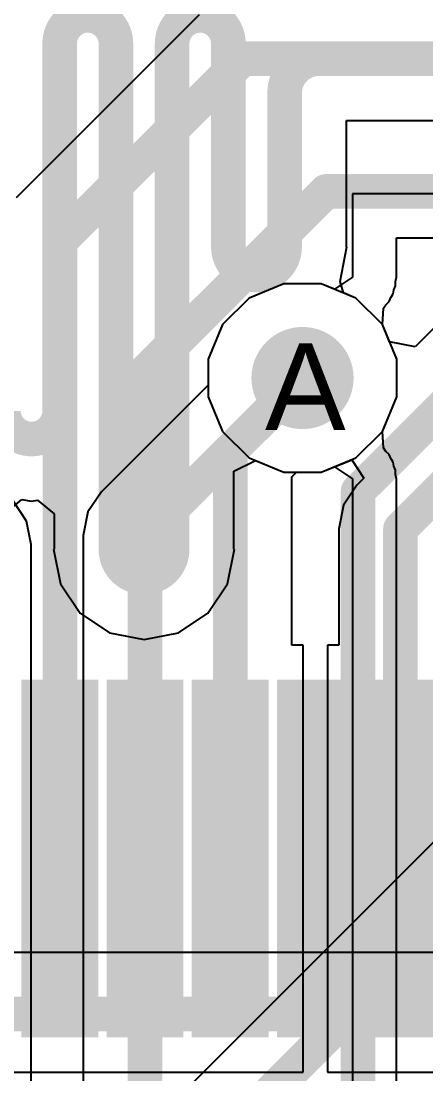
# Model space of a CAD drawing. Header units: inches. Extents: x 0 to 5271, y 0 to 5417.
# Drawn here: x 55.31 to 57.68, y 70.91 to 77.1 of the extents above; entities that cross this region are included whole.
import ezdxf

# ---------------------------------------------------------------- set-up
doc = ezdxf.new("R2010")
doc.units = ezdxf.units.IN
for name, color, linetype in [('Bottom Layer', 5, 'Continuous'), ('Drill Drawing', 1, 'Continuous'), ('L2_GND1', 16, 'Continuous'), ('L3_SIG1', 76, 'Continuous'), ('L4_PWR', 90, 'Continuous'), ('L5_GND2', 156, 'Continuous'), ('L6_SIG2', 130, 'Continuous'), ('L7_GND3', 216, 'Continuous'), ('Top Layer', 1, 'Continuous'), ('Top Paste', 8, 'Continuous'), ('Top Solder', 216, 'Continuous'), ('Via Holes', 16, 'Continuous')]:
    doc.layers.add(name, color=color, linetype=linetype)
doc.styles.add('Arial', font='', dxfattribs={"height": 0.2})
doc.styles.get('Arial').set_extended_font_data('Arial')

# ---------------------------------------------------------------- blocks, each defined once
blk = doc.blocks.new('AS0B826_S78B_7H_23')
at = {"layer": 'Top Layer'}
for points in [[(-18.6749, 19.131), (-18.3249, 19.131), (-18.3249, 17.131), (-18.6749, 17.131)], [(-18.175, 19.131), (-17.825, 19.131), (-17.825, 17.131), (-18.175, 17.131)], [(-17.6749, 19.131), (-17.3249, 19.131), (-17.3249, 17.131), (-17.6749, 17.131)], [(-17.175, 19.131), (-16.825, 19.131), (-16.825, 17.131), (-17.175, 17.131)], [(-16.6752, 19.131), (-16.3252, 19.131), (-16.3252, 17.131), (-16.6752, 17.131)]]:
    blk.add_hatch(color=1, dxfattribs=at).paths.add_polyline_path(points)
at = {"layer": 'Top Paste'}
for points in [[(-18.6749, 19.131), (-18.3249, 19.131), (-18.3249, 17.131), (-18.6749, 17.131)], [(-18.175, 19.131), (-17.825, 19.131), (-17.825, 17.131), (-18.175, 17.131)], [(-17.6749, 19.131), (-17.3249, 19.131), (-17.3249, 17.131), (-17.6749, 17.131)], [(-17.175, 19.131), (-16.825, 19.131), (-16.825, 17.131), (-17.175, 17.131)], [(-16.6752, 19.131), (-16.3252, 19.131), (-16.3252, 17.131), (-16.6752, 17.131)]]:
    blk.add_hatch(color=8, dxfattribs=at).paths.add_polyline_path(points)
at = {"layer": 'Top Solder'}
for points in [[(-18.7257, 19.1818), (-18.2741, 19.1818), (-18.2741, 17.0802), (-18.7257, 17.0802)], [(-18.2258, 19.1818), (-17.7742, 19.1818), (-17.7742, 17.0802), (-18.2258, 17.0802)], [(-17.7257, 19.1818), (-17.2741, 19.1818), (-17.2741, 17.0802), (-17.7257, 17.0802)], [(-17.2258, 19.1818), (-16.7742, 19.1818), (-16.7742, 17.0802), (-17.2258, 17.0802)], [(-16.726, 19.1818), (-16.2744, 19.1818), (-16.2744, 17.0802), (-16.726, 17.0802)]]:
    blk.add_hatch(color=216, dxfattribs=at).paths.add_polyline_path(points)

msp = doc.modelspace()

# ---------------------------------------------------------------- hatches: boundary and pattern name
at = {"layer": 'Bottom Layer'}
h = msp.add_hatch(color=5, dxfattribs=at)
edge = h.paths.add_edge_path()
edge.add_arc((56.9591, 74.9997), 0.3, 0, 360)
at = {"layer": 'L2_GND1'}
h = msp.add_hatch(color=16, dxfattribs=at)
edge = h.paths.add_edge_path()
edge.add_arc((56.9591, 74.9997), 0.3, 0, 360)
at = {"layer": 'L3_SIG1'}
h = msp.add_hatch(color=76, dxfattribs=at)
edge = h.paths.add_edge_path()
edge.add_arc((56.9591, 74.9997), 0.3, 0, 360)
at = {"layer": 'L4_PWR'}
h = msp.add_hatch(color=90, dxfattribs=at)
edge = h.paths.add_edge_path()
edge.add_arc((56.9591, 74.9997), 0.3, 0, 360)
at = {"layer": 'L5_GND2'}
h = msp.add_hatch(color=156, dxfattribs=at)
edge = h.paths.add_edge_path()
edge.add_arc((56.9591, 74.9997), 0.3, 0, 360)
at = {"layer": 'L6_SIG2'}
h = msp.add_hatch(color=130, dxfattribs=at)
edge = h.paths.add_edge_path()
edge.add_arc((56.9591, 74.9997), 0.3, 0, 360)
at = {"layer": 'L7_GND3'}
h = msp.add_hatch(color=216, dxfattribs=at)
edge = h.paths.add_edge_path()
edge.add_arc((56.9591, 74.9997), 0.3, 0, 360)
at = {"layer": 'Top Layer'}
h = msp.add_hatch(color=1, dxfattribs=at)
edge = h.paths.add_edge_path()
edge.add_arc((56.9591, 74.9997), 0.3, 0, 360)
at = {"layer": 'Via Holes'}
h = msp.add_hatch(color=7, dxfattribs=at)
edge = h.paths.add_edge_path()
edge.add_arc((56.9591, 74.9997), 0.15, 0, 360)

# ---------------------------------------------------------------- linework, layer by layer
at = {"layer": 'Bottom Layer'}
for p, q in [((56.8489, 75.5537), (56.6453, 75.4694)), ((57.0693, 75.5537), (56.8489, 75.5537)), ((57.2729, 75.4694), (57.0693, 75.5537)), ((58.0126, 75.5753), (57.6203, 75.183)), ((56.6453, 75.4694), (56.4894, 75.3135)), ((57.4287, 75.3135), (57.2729, 75.4694)), ((56.4894, 75.3135), (56.4051, 75.1099)), ((57.4705, 75.2128), (57.4287, 75.3135)), ((57.6203, 75.183), (57.4705, 75.2128)), ((56.4051, 75.1099), (56.4051, 74.9585)), ((56.4051, 74.9585), (55.778, 74.3313)), ((55.778, 74.3313), (55.6994, 74.2137)), ((55.339, 74.1596), (55.2604, 74.2772)), ((55.6994, 74.2137), (55.6718, 74.0749)), ((55.3666, 74.0208), (55.339, 74.1596)), ((55.6718, 74.0749), (55.6718, 74.0749)), ((55.6718, 74.0749), (55.6718, 70.1781)), ((55.3666, 70.1781), (55.3666, 74.0208)), ((55.3666, 74.0208), (55.3666, 74.0208))]:
    msp.add_line(p, q, dxfattribs=at)
for points in [[(57.2854, 74.3353, 0.2032, 0.2032, 0), (58.269, 75.3189, 0.2032, 0.2032, 0)], [(56.0343, 74.0749, 0.2032, 0.2032, 0), (56.9591, 74.9997, 0.2032, 0.2032, 0)], [(57.2854, 69.5318, 0.2032, 0.2032, 0), (57.2854, 74.3353, 0.2032, 0.2032, 0)], [(56.0343, 69.7011, 0.2032, 0.2032, 0), (56.0343, 74.0749, 0.2032, 0.2032, 0)]]:
    msp.add_lwpolyline(points, format="xyseb", dxfattribs=at)
for points in [[(56.9083, 74.9997, 0.1016, 0.1016, 1), (57.0099, 74.9997, 0.1016, 0.1016, 1)], [(57.2346, 74.3353, 0.1016, 0.1016, 1), (57.3362, 74.3353, 0.1016, 0.1016, 1)], [(57.2346, 74.3353, 0.1016, 0.1016, 1), (57.3362, 74.3353, 0.1016, 0.1016, 1)], [(55.9835, 74.0749, 0.1016, 0.1016, 1), (56.0851, 74.0749, 0.1016, 0.1016, 1)], [(55.9835, 74.0749, 0.1016, 0.1016, 1), (56.0851, 74.0749, 0.1016, 0.1016, 1)]]:
    msp.add_lwpolyline(points, format="xyseb", close=True, dxfattribs=at)
at = {"layer": 'L2_GND1'}
for p, q in [((56.8489, 75.5537), (56.6453, 75.4694)), ((57.0693, 75.5537), (56.8489, 75.5537)), ((57.2729, 75.4694), (57.0693, 75.5537)), ((56.6453, 75.4694), (56.4894, 75.3135)), ((57.4287, 75.3135), (57.2729, 75.4694)), ((56.4894, 75.3135), (56.4051, 75.1099)), ((57.5131, 75.1099), (57.4287, 75.3135)), ((56.4051, 75.1099), (56.4051, 74.8895)), ((57.5131, 74.8895), (57.5131, 75.1099)), ((56.4051, 74.8895), (56.4894, 74.6859)), ((57.4287, 74.6859), (57.5131, 74.8895)), ((56.4894, 74.6859), (56.6453, 74.5301)), ((57.2729, 74.5301), (57.4287, 74.6859)), ((56.6453, 74.5301), (56.8489, 74.4457)), ((57.0693, 74.4457), (57.2729, 74.5301)), ((56.8489, 74.4457), (57.0693, 74.4457))]:
    msp.add_line(p, q, dxfattribs=at)
at = {"layer": 'L3_SIG1'}
for p, q in [((56.8489, 75.5537), (56.6453, 75.4694)), ((57.0693, 75.5537), (56.8489, 75.5537)), ((57.2729, 75.4694), (57.0693, 75.5537)), ((56.6453, 75.4694), (56.4894, 75.3135)), ((57.4287, 75.3135), (57.2729, 75.4694)), ((56.4894, 75.3135), (56.4051, 75.1099)), ((57.5131, 75.1099), (57.4287, 75.3135)), ((56.4051, 75.1099), (56.4051, 74.8895)), ((57.5131, 74.8895), (57.5131, 75.1099)), ((56.4051, 74.8895), (56.4894, 74.6859)), ((57.4287, 74.6859), (57.5131, 74.8895)), ((56.4894, 74.6859), (56.6453, 74.5301)), ((57.2729, 74.5301), (57.4287, 74.6859)), ((56.6453, 74.5301), (56.8489, 74.4457)), ((57.0693, 74.4457), (57.2729, 74.5301)), ((56.8489, 74.4457), (57.0693, 74.4457)), ((59.4018, 71.6253), (46.7499, 71.6253))]:
    msp.add_line(p, q, dxfattribs=at)
msp.add_lwpolyline([(16.6811, 71.2628, 0.2032, 0.2032, 0), (59.552, 71.2628, 0.2032, 0.2032, 0)], format="xyseb", dxfattribs=at)
at = {"layer": 'L4_PWR'}
for p, q in [((58.2042, 76.0818), (57.2516, 76.0818)), ((57.2516, 76.0818), (57.2516, 75.5925)), ((57.5106, 75.5925), (57.5106, 75.8228)), ((57.5106, 75.8228), (58.2042, 75.8228)), ((57.2516, 75.5925), (57.146, 75.5219)), ((57.5056, 75.5675), (57.5106, 75.5925)), ((56.8489, 75.5537), (56.6453, 75.4694)), ((57.0693, 75.5537), (56.8489, 75.5537)), ((57.146, 75.5219), (57.0693, 75.5537)), ((57.4958, 75.5184), (57.5056, 75.542)), ((57.5056, 75.542), (57.5056, 75.5675)), ((56.6453, 75.4694), (56.4894, 75.3135)), ((57.4669, 75.4486), (57.4767, 75.4722)), ((57.4767, 75.4722), (57.4909, 75.4934)), ((57.4909, 75.4934), (57.4958, 75.5184)), ((57.4287, 75.3135), (57.4347, 75.4094)), ((57.4347, 75.4094), (57.4489, 75.4306)), ((57.4489, 75.4306), (57.4669, 75.4486)), ((56.4894, 75.3135), (56.4051, 75.1099)), ((57.5131, 75.1099), (57.4287, 75.3135)), ((56.4051, 75.1099), (56.4051, 74.8895)), ((57.5131, 74.8895), (57.5131, 75.1099)), ((56.4051, 74.8895), (56.4894, 74.6859)), ((57.4287, 74.6859), (57.5131, 74.8895)), ((56.4894, 74.6859), (56.6453, 74.5301)), ((57.4347, 74.5901), (57.4287, 74.6859)), ((57.4489, 74.5688), (57.4347, 74.5901)), ((57.4669, 74.5508), (57.4489, 74.5688)), ((57.4767, 74.5272), (57.4669, 74.5508)), ((56.6453, 74.5301), (56.8489, 74.4457)), ((57.0693, 74.4457), (57.146, 74.4775)), ((57.146, 74.4775), (57.2516, 74.4069)), ((57.4909, 74.506), (57.4767, 74.5272)), ((57.4958, 74.481), (57.4909, 74.506)), ((57.5056, 74.4575), (57.4958, 74.481)), ((56.8489, 74.4457), (57.0693, 74.4457)), ((57.5056, 74.4319), (57.5056, 74.4575)), ((57.5106, 74.4069), (57.5056, 74.4319)), ((57.2516, 74.4069), (57.2516, 63.8763)), ((57.5106, 63.8763), (57.5106, 74.4069))]:
    msp.add_line(p, q, dxfattribs=at)
at = {"layer": 'L5_GND2'}
for p, q in [((56.8489, 75.5537), (56.6453, 75.4694)), ((57.0693, 75.5537), (56.8489, 75.5537)), ((57.2729, 75.4694), (57.0693, 75.5537)), ((56.6453, 75.4694), (56.4894, 75.3135)), ((57.4287, 75.3135), (57.2729, 75.4694)), ((56.4894, 75.3135), (56.4051, 75.1099)), ((57.5131, 75.1099), (57.4287, 75.3135)), ((56.4051, 75.1099), (56.4051, 74.8895)), ((57.5131, 74.8895), (57.5131, 75.1099)), ((56.4051, 74.8895), (56.4894, 74.6859)), ((57.4287, 74.6859), (57.5131, 74.8895)), ((56.4894, 74.6859), (56.6453, 74.5301)), ((57.2729, 74.5301), (57.4287, 74.6859)), ((56.6453, 74.5301), (56.8489, 74.4457)), ((57.0693, 74.4457), (57.2729, 74.5301)), ((56.8489, 74.4457), (57.0693, 74.4457))]:
    msp.add_line(p, q, dxfattribs=at)
at = {"layer": 'L6_SIG2'}
for p, q in [((57.2166, 75.7699), (57.2166, 76.5136)), ((57.2166, 76.5136), (57.8949, 76.5136)), ((57.1794, 75.5667), (57.2198, 75.7699)), ((57.2198, 75.7699), (57.2166, 75.7699)), ((57.1998, 75.4997), (57.1794, 75.5667)), ((57.2729, 75.4694), (57.1998, 75.4997)), ((57.4287, 75.3135), (57.2729, 75.4694)), ((57.5131, 75.1099), (57.4287, 75.3135)), ((57.5131, 74.8895), (57.5131, 75.1099)), ((57.4287, 74.6859), (57.5131, 74.8895)), ((57.2729, 74.5301), (57.4287, 74.6859)), ((56.5562, 74.4532), (56.6832, 74.5143)), ((56.6832, 74.5143), (56.8489, 74.4457)), ((57.0693, 74.4457), (57.2729, 74.5301)), ((56.5562, 73.9936), (56.5562, 74.4532)), ((56.8489, 74.4457), (57.0693, 74.4457)), ((55.2405, 74.2281), (55.3117, 74.2866)), ((55.3117, 74.2866), (55.3681, 74.2754)), ((55.3681, 74.2754), (55.4027, 74.2823)), ((55.4027, 74.2823), (55.5009, 74.2017)), ((55.5009, 74.2017), (55.5009, 73.9936)), ((55.5009, 73.9936), (55.4976, 73.9936)), ((55.4976, 73.9936), (55.538, 73.7905)), ((56.519, 73.7905), (56.5594, 73.9936)), ((56.5594, 73.9936), (56.5562, 73.9936)), ((55.538, 73.7905), (55.6531, 73.6182)), ((56.4039, 73.6182), (56.519, 73.7905)), ((55.6531, 73.6182), (55.8254, 73.5031)), ((56.2317, 73.5031), (56.4039, 73.6182)), ((55.8254, 73.5031), (56.0285, 73.4627)), ((56.0285, 73.4627), (56.2317, 73.5031)), ((58.5847, 73.1301), (54.0149, 68.5604))]:
    msp.add_line(p, q, dxfattribs=at)
for points in [[(55.5332, 76.9651, 0.2032, 0.2032, -1), (55.8634, 76.9651, 0.2032, 0.2032, 0)], [(56.1936, 76.9651, 0.2032, 0.2032, -1), (56.5238, 76.9651, 0.2032, 0.2032, 0)], [(55.5332, 74.8063, 0.2032, 0.2032, 0), (55.5332, 76.9651, 0.2032, 0.2032, 0)], [(55.8634, 73.9936, 0.2032, 0.2032, 0), (55.8634, 76.9651, 0.2032, 0.2032, 0)], [(56.1936, 73.9936, 0.2032, 0.2032, 0), (56.1936, 76.9651, 0.2032, 0.2032, 0)], [(56.5238, 75.7699, 0.2032, 0.2032, 0), (56.5238, 76.9651, 0.2032, 0.2032, 0)], [(56.854, 76.673, 0.2032, 0.2032, -0.414214), (57.0572, 76.8762, 0.2032, 0.2032, 0)], [(57.0572, 76.8762, 0.2032, 0.2032, 0), (57.8949, 76.8762, 0.2032, 0.2032, 0)], [(56.854, 75.7699, 0.2032, 0.2032, 0), (56.854, 76.673, 0.2032, 0.2032, 0)], [(56.854, 75.7699, 0.2032, 0.2032, -1), (56.5238, 75.7699, 0.2032, 0.2032, 0)], [(55.5332, 74.8063, 0.2032, 0.2032, -1), (55.203, 74.8063, 0.2032, 0.2032, 0)], [(56.1936, 73.9936, 0.2032, 0.2032, -1), (55.8634, 73.9936, 0.2032, 0.2032, 0)], [(53.9737, 68.0064, 0.2032, 0.2032, 0), (58.8907, 72.9234, 0.2032, 0.2032, 0)]]:
    msp.add_lwpolyline(points, format="xyseb", dxfattribs=at)
for points in [[(55.4824, 76.9651, 0.1016, 0.1016, 1), (55.584, 76.9651, 0.1016, 0.1016, 1)], [(55.4824, 76.9651, 0.1016, 0.1016, 1), (55.584, 76.9651, 0.1016, 0.1016, 1)], [(55.8126, 76.9651, 0.1016, 0.1016, 1), (55.9142, 76.9651, 0.1016, 0.1016, 1)], [(55.8126, 76.9651, 0.1016, 0.1016, 1), (55.9142, 76.9651, 0.1016, 0.1016, 1)], [(56.1428, 76.9651, 0.1016, 0.1016, 1), (56.2444, 76.9651, 0.1016, 0.1016, 1)], [(56.1428, 76.9651, 0.1016, 0.1016, 1), (56.2444, 76.9651, 0.1016, 0.1016, 1)], [(56.473, 76.9651, 0.1016, 0.1016, 1), (56.5746, 76.9651, 0.1016, 0.1016, 1)], [(56.473, 76.9651, 0.1016, 0.1016, 1), (56.5746, 76.9651, 0.1016, 0.1016, 1)], [(57.0064, 76.8762, 0.1016, 0.1016, 1), (57.108, 76.8762, 0.1016, 0.1016, 1)], [(57.0064, 76.8762, 0.1016, 0.1016, 1), (57.108, 76.8762, 0.1016, 0.1016, 1)], [(56.8032, 76.673, 0.1016, 0.1016, 1), (56.9048, 76.673, 0.1016, 0.1016, 1)], [(56.8032, 76.673, 0.1016, 0.1016, 1), (56.9048, 76.673, 0.1016, 0.1016, 1)], [(56.473, 75.7699, 0.1016, 0.1016, 1), (56.5746, 75.7699, 0.1016, 0.1016, 1)], [(56.473, 75.7699, 0.1016, 0.1016, 1), (56.5746, 75.7699, 0.1016, 0.1016, 1)], [(56.8032, 75.7699, 0.1016, 0.1016, 1), (56.9048, 75.7699, 0.1016, 0.1016, 1)], [(56.8032, 75.7699, 0.1016, 0.1016, 1), (56.9048, 75.7699, 0.1016, 0.1016, 1)], [(55.4824, 74.8063, 0.1016, 0.1016, 1), (55.584, 74.8063, 0.1016, 0.1016, 1)], [(55.4824, 74.8063, 0.1016, 0.1016, 1), (55.584, 74.8063, 0.1016, 0.1016, 1)], [(55.8126, 73.9936, 0.1016, 0.1016, 1), (55.9142, 73.9936, 0.1016, 0.1016, 1)], [(55.8126, 73.9936, 0.1016, 0.1016, 1), (55.9142, 73.9936, 0.1016, 0.1016, 1)], [(56.1428, 73.9936, 0.1016, 0.1016, 1), (56.2444, 73.9936, 0.1016, 0.1016, 1)], [(56.1428, 73.9936, 0.1016, 0.1016, 1), (56.2444, 73.9936, 0.1016, 0.1016, 1)]]:
    msp.add_lwpolyline(points, format="xyseb", close=True, dxfattribs=at)
at = {"layer": 'L7_GND3'}
for p, q in [((56.8489, 75.5537), (56.6453, 75.4694)), ((57.0693, 75.5537), (56.8489, 75.5537)), ((57.2729, 75.4694), (57.0693, 75.5537)), ((56.6453, 75.4694), (56.4894, 75.3135)), ((57.4287, 75.3135), (57.2729, 75.4694)), ((56.4894, 75.3135), (56.4051, 75.1099)), ((57.5131, 75.1099), (57.4287, 75.3135)), ((56.4051, 75.1099), (56.4051, 74.8895)), ((57.5131, 74.8895), (57.5131, 75.1099)), ((56.4051, 74.8895), (56.4894, 74.6859)), ((57.4287, 74.6859), (57.5131, 74.8895)), ((56.4894, 74.6859), (56.6453, 74.5301)), ((57.2729, 74.5301), (57.4287, 74.6859)), ((56.6453, 74.5301), (56.8489, 74.4457)), ((57.0693, 74.4457), (57.2729, 74.5301)), ((56.8489, 74.4457), (57.0693, 74.4457))]:
    msp.add_line(p, q, dxfattribs=at)
at = {"layer": 'Top Layer'}
for p, q in [((56.3528, 77.1326), (55.2781, 76.0579)), ((57.0693, 74.4457), (57.248, 74.5197)), ((57.248, 74.5197), (57.3199, 74.4121)), ((56.897, 74.4188), (56.9239, 74.4457)), ((56.897, 73.43), (56.897, 74.4188)), ((56.9239, 74.4457), (57.0693, 74.4457)), ((57.2778, 74.37), (57.1992, 74.2523)), ((57.3199, 74.4121), (57.2778, 74.37)), ((57.1992, 74.2523), (57.1716, 74.1136)), ((57.1716, 74.1136), (57.1716, 74.1136)), ((57.1716, 74.1136), (57.1716, 73.43)), ((56.9634, 73.43), (56.897, 73.43)), ((56.9634, 70.922), (56.9634, 73.43)), ((57.1716, 73.43), (57.1052, 73.43)), ((57.1052, 73.43), (57.1052, 70.922)), ((54.6053, 70.922), (56.9634, 70.922)), ((57.1052, 70.922), (58.6718, 70.922))]:
    msp.add_line(p, q, dxfattribs=at)
for points in [[(55.5345, 75.8015, 0.2032, 0.2032, 0), (56.6091, 76.8762, 0.2032, 0.2032, 0)], [(56.6091, 76.8762, 0.2032, 0.2032, 0), (58.7502, 76.8762, 0.2032, 0.2032, 0)], [(56.0343, 75.0326, 0.2032, 0.2032, 0), (57.0982, 76.0965, 0.2032, 0.2032, 0)], [(57.0982, 76.0965, 0.2032, 0.2032, 0), (58.7582, 76.0965, 0.2032, 0.2032, 0)], [(55.5345, 72.176, 0.2032, 0.2032, 0), (55.5345, 75.8015, 0.2032, 0.2032, 0)], [(57.5342, 74.1136, 0.2032, 0.2032, 0), (58.7395, 75.3189, 0.2032, 0.2032, 0)], [(56.0343, 72.176, 0.2032, 0.2032, 0), (56.0343, 75.0326, 0.2032, 0.2032, 0)], [(56.9591, 74.9937, 0.2032, 0.2032, 0), (56.9591, 74.9997, 0.2032, 0.2032, 0)], [(56.5345, 74.569, 0.2032, 0.2032, 0), (56.9591, 74.9937, 0.2032, 0.2032, 0)], [(56.5345, 71.526, 0.2032, 0.2032, 0), (56.5345, 74.569, 0.2032, 0.2032, 0)], [(57.5342, 71.526, 0.2032, 0.2032, 0), (57.5342, 74.1136, 0.2032, 0.2032, 0)], [(55.5345, 71.526, 0.2032, 0.2032, 0), (55.5345, 72.176, 0.2032, 0.2032, 0)], [(56.0343, 71.526, 0.2032, 0.2032, 0), (56.0343, 72.176, 0.2032, 0.2032, 0)]]:
    msp.add_lwpolyline(points, format="xyseb", dxfattribs=at)
for points in [[(56.5583, 76.8762, 0.1016, 0.1016, 1), (56.6599, 76.8762, 0.1016, 0.1016, 1)], [(56.5583, 76.8762, 0.1016, 0.1016, 1), (56.6599, 76.8762, 0.1016, 0.1016, 1)], [(57.0474, 76.0965, 0.1016, 0.1016, 1), (57.149, 76.0965, 0.1016, 0.1016, 1)], [(57.0474, 76.0965, 0.1016, 0.1016, 1), (57.149, 76.0965, 0.1016, 0.1016, 1)], [(55.4837, 75.8015, 0.1016, 0.1016, 1), (55.5853, 75.8015, 0.1016, 0.1016, 1)], [(55.4837, 75.8015, 0.1016, 0.1016, 1), (55.5853, 75.8015, 0.1016, 0.1016, 1)], [(55.9835, 75.0326, 0.1016, 0.1016, 1), (56.0851, 75.0326, 0.1016, 0.1016, 1)], [(55.9835, 75.0326, 0.1016, 0.1016, 1), (56.0851, 75.0326, 0.1016, 0.1016, 1)], [(56.9083, 74.9997, 0.1016, 0.1016, 1), (57.0099, 74.9997, 0.1016, 0.1016, 1)], [(56.9083, 74.9937, 0.1016, 0.1016, 1), (57.0099, 74.9937, 0.1016, 0.1016, 1)], [(56.9083, 74.9937, 0.1016, 0.1016, 1), (57.0099, 74.9937, 0.1016, 0.1016, 1)], [(56.4837, 74.569, 0.1016, 0.1016, 1), (56.5853, 74.569, 0.1016, 0.1016, 1)], [(56.4837, 74.569, 0.1016, 0.1016, 1), (56.5853, 74.569, 0.1016, 0.1016, 1)], [(57.4834, 74.1136, 0.1016, 0.1016, 1), (57.585, 74.1136, 0.1016, 0.1016, 1)], [(57.4834, 74.1136, 0.1016, 0.1016, 1), (57.585, 74.1136, 0.1016, 0.1016, 1)], [(55.4837, 72.176, 0.1016, 0.1016, 1), (55.5853, 72.176, 0.1016, 0.1016, 1)], [(55.4837, 72.176, 0.1016, 0.1016, 1), (55.5853, 72.176, 0.1016, 0.1016, 1)], [(55.9835, 72.176, 0.1016, 0.1016, 1), (56.0851, 72.176, 0.1016, 0.1016, 1)], [(55.9835, 72.176, 0.1016, 0.1016, 1), (56.0851, 72.176, 0.1016, 0.1016, 1)], [(55.4837, 71.526, 0.1016, 0.1016, 1), (55.5853, 71.526, 0.1016, 0.1016, 1)], [(55.9835, 71.526, 0.1016, 0.1016, 1), (56.0851, 71.526, 0.1016, 0.1016, 1)], [(56.4837, 71.526, 0.1016, 0.1016, 1), (56.5853, 71.526, 0.1016, 0.1016, 1)], [(57.4834, 71.526, 0.1016, 0.1016, 1), (57.585, 71.526, 0.1016, 0.1016, 1)]]:
    msp.add_lwpolyline(points, format="xyseb", close=True, dxfattribs=at)

# ---------------------------------------------------------------- block references
msp.add_blockref('AS0B826_S78B_7H_23', (74.0344, 54.045))

# ---------------------------------------------------------------- texts
at = {"layer": 'Drill Drawing', "style": 'Arial'}
msp.add_text('A', height=0.508, dxfattribs=at).set_placement((56.739, 74.695))

doc.saveas('drawing.dxf')
